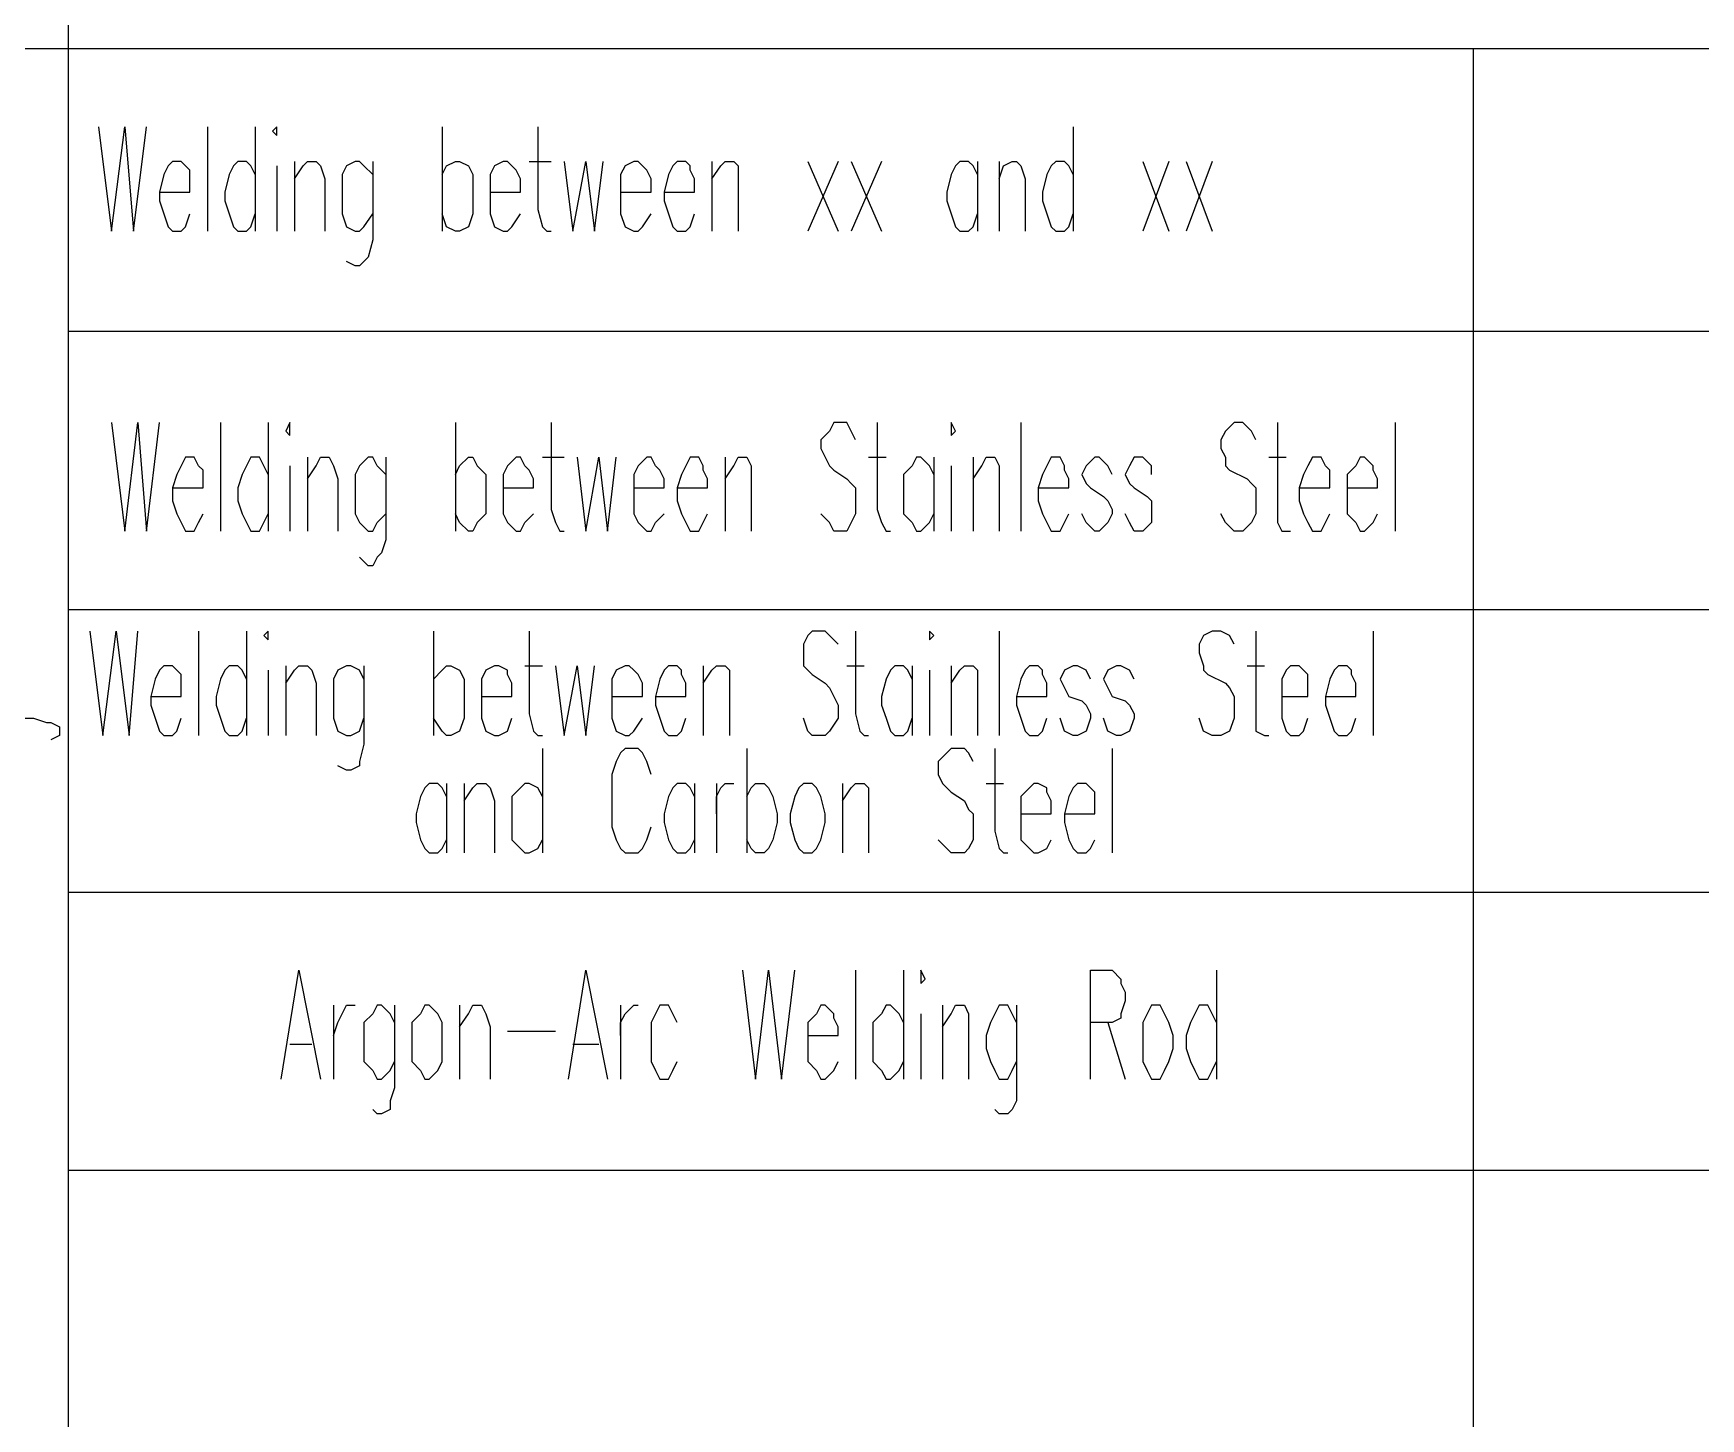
# Model space of a CAD drawing. Extents: x 0.28 to 3.47, y 0.29 to 4.81.
# Drawn here: x 2.958 to 3.2135, y 4.0719 to 4.2843 of the extents above; entities that cross this region are included whole.
import ezdxf

# ---------------------------------------------------------------- set-up
doc = ezdxf.new("R2010")
doc.units = 0
doc.header["$MEASUREMENT"] = 0
doc.linetypes.add('AUSGEZOGEN', pattern=[0])
doc.layers.get('0').update_dxf_attribs({"linetype": 'AUSGEZOGEN'})

msp = doc.modelspace()

# ---------------------------------------------------------------- linework, layer by layer
for points in [[(2.96333, 4.54), (2.96333, 3.766)], [(2.93667, 4.282), (3.42067, 4.282)], [(3.17867, 4.282), (3.17867, 3.766)], [(2.968, 4.27), (2.97, 4.254), (2.97, 4.254), (2.972, 4.27), (2.972, 4.27), (2.97333, 4.254), (2.97333, 4.254), (2.97533, 4.27)], [(2.98467, 4.27), (2.98467, 4.254)], [(2.992, 4.27), (2.992, 4.254)], [(2.99467, 4.26933), (2.99533, 4.26867), (2.99533, 4.26867), (2.99533, 4.27), (2.99533, 4.27), (2.99467, 4.26933), (2.99467, 4.26933)], [(3.02067, 4.27), (3.02067, 4.254)], [(3.03533, 4.27), (3.03533, 4.25733), (3.03533, 4.25733), (3.036, 4.25467), (3.036, 4.25467), (3.03667, 4.254), (3.03667, 4.254), (3.03733, 4.254)], [(3.11733, 4.27), (3.11733, 4.254)], [(2.97733, 4.26), (2.982, 4.26), (2.982, 4.26), (2.982, 4.262), (2.982, 4.262), (2.982, 4.26333), (2.982, 4.26333), (2.98133, 4.264), (2.98133, 4.264), (2.98067, 4.26467), (2.98067, 4.26467), (2.97933, 4.26467), (2.97933, 4.26467), (2.97867, 4.264), (2.97867, 4.264), (2.978, 4.26267), (2.978, 4.26267), (2.97733, 4.26), (2.97733, 4.26), (2.97733, 4.25867), (2.97733, 4.25867), (2.978, 4.25667), (2.978, 4.25667), (2.97867, 4.25467), (2.97867, 4.25467), (2.97933, 4.254), (2.97933, 4.254), (2.98067, 4.254), (2.98067, 4.254), (2.98133, 4.25467), (2.98133, 4.25467), (2.982, 4.25667)], [(2.992, 4.26267), (2.99133, 4.264), (2.99133, 4.264), (2.99067, 4.26467), (2.99067, 4.26467), (2.98933, 4.26467), (2.98933, 4.26467), (2.98867, 4.264), (2.98867, 4.264), (2.988, 4.26267), (2.988, 4.26267), (2.98733, 4.26), (2.98733, 4.26), (2.98733, 4.25867), (2.98733, 4.25867), (2.988, 4.25667), (2.988, 4.25667), (2.98867, 4.25467), (2.98867, 4.25467), (2.98933, 4.254), (2.98933, 4.254), (2.99067, 4.254), (2.99067, 4.254), (2.99133, 4.25467), (2.99133, 4.25467), (2.992, 4.25667)], [(2.998, 4.26467), (2.998, 4.254)], [(2.998, 4.262), (2.99933, 4.264), (2.99933, 4.264), (3, 4.26467), (3, 4.26467), (3.00133, 4.26467), (3.00133, 4.26467), (3.002, 4.264), (3.002, 4.264), (3.00267, 4.262), (3.00267, 4.262), (3.00267, 4.254)], [(3.01, 4.26267), (3.00867, 4.264), (3.00867, 4.264), (3.008, 4.26467), (3.008, 4.26467), (3.00733, 4.26467), (3.00733, 4.26467), (3.006, 4.264), (3.006, 4.264), (3.00533, 4.26267), (3.00533, 4.26267), (3.00533, 4.25667), (3.00533, 4.25667), (3.006, 4.25467), (3.006, 4.25467), (3.00733, 4.254), (3.00733, 4.254), (3.008, 4.254), (3.008, 4.254), (3.00867, 4.25467), (3.00867, 4.25467), (3.01, 4.25667)], [(3.01, 4.26467), (3.01, 4.25267), (3.01, 4.25267), (3.00933, 4.25), (3.00933, 4.25), (3.00867, 4.24933), (3.00867, 4.24933), (3.008, 4.24867), (3.008, 4.24867), (3.00733, 4.24867), (3.00733, 4.24867), (3.006, 4.24933)], [(3.02067, 4.26267), (3.02133, 4.264), (3.02133, 4.264), (3.02267, 4.26467), (3.02267, 4.26467), (3.02333, 4.26467), (3.02333, 4.26467), (3.02467, 4.264), (3.02467, 4.264), (3.02533, 4.26267), (3.02533, 4.26267), (3.02533, 4.25667), (3.02533, 4.25667), (3.02467, 4.25467), (3.02467, 4.25467), (3.02333, 4.254), (3.02333, 4.254), (3.02267, 4.254), (3.02267, 4.254), (3.02133, 4.25467), (3.02133, 4.25467), (3.02067, 4.25667)], [(3.028, 4.26), (3.03267, 4.26), (3.03267, 4.26), (3.03267, 4.262), (3.03267, 4.262), (3.032, 4.26333), (3.032, 4.26333), (3.03133, 4.264), (3.03133, 4.264), (3.03067, 4.26467), (3.03067, 4.26467), (3.03, 4.26467), (3.03, 4.26467), (3.02867, 4.264), (3.02867, 4.264), (3.028, 4.26267), (3.028, 4.26267), (3.028, 4.25667), (3.028, 4.25667), (3.02867, 4.25467), (3.02867, 4.25467), (3.03, 4.254), (3.03, 4.254), (3.03067, 4.254), (3.03067, 4.254), (3.03133, 4.25467), (3.03133, 4.25467), (3.03267, 4.25667)], [(3.034, 4.26467), (3.03733, 4.26467)], [(3.03933, 4.26467), (3.04067, 4.254), (3.04067, 4.254), (3.04267, 4.26467), (3.04267, 4.26467), (3.044, 4.254), (3.044, 4.254), (3.04533, 4.26467)], [(3.048, 4.26), (3.05267, 4.26), (3.05267, 4.26), (3.05267, 4.262), (3.05267, 4.262), (3.052, 4.26333), (3.052, 4.26333), (3.05133, 4.264), (3.05133, 4.264), (3.05067, 4.26467), (3.05067, 4.26467), (3.05, 4.26467), (3.05, 4.26467), (3.04867, 4.264), (3.04867, 4.264), (3.048, 4.26267), (3.048, 4.26267), (3.048, 4.25667), (3.048, 4.25667), (3.04867, 4.25467), (3.04867, 4.25467), (3.05, 4.254), (3.05, 4.254), (3.05067, 4.254), (3.05067, 4.254), (3.05133, 4.25467), (3.05133, 4.25467), (3.05267, 4.25667)], [(3.05467, 4.26), (3.05933, 4.26), (3.05933, 4.26), (3.05933, 4.262), (3.05933, 4.262), (3.05867, 4.26333), (3.05867, 4.26333), (3.05867, 4.264), (3.05867, 4.264), (3.058, 4.26467), (3.058, 4.26467), (3.05667, 4.26467), (3.05667, 4.26467), (3.056, 4.264), (3.056, 4.264), (3.05533, 4.26267), (3.05533, 4.26267), (3.05467, 4.26), (3.05467, 4.26), (3.05467, 4.25867), (3.05467, 4.25867), (3.05533, 4.25667), (3.05533, 4.25667), (3.056, 4.25467), (3.056, 4.25467), (3.05667, 4.254), (3.05667, 4.254), (3.058, 4.254), (3.058, 4.254), (3.05867, 4.25467), (3.05867, 4.25467), (3.05933, 4.25667)], [(3.062, 4.26467), (3.062, 4.254)], [(3.062, 4.262), (3.06333, 4.264), (3.06333, 4.264), (3.064, 4.26467), (3.064, 4.26467), (3.06533, 4.26467), (3.06533, 4.26467), (3.066, 4.264), (3.066, 4.264), (3.066, 4.254)], [(3.07667, 4.26467), (3.08133, 4.254)], [(3.08133, 4.26467), (3.07667, 4.254)], [(3.08333, 4.26467), (3.088, 4.254)], [(3.088, 4.26467), (3.08333, 4.254)], [(3.10267, 4.26267), (3.102, 4.264), (3.102, 4.264), (3.10133, 4.26467), (3.10133, 4.26467), (3.1, 4.26467), (3.1, 4.26467), (3.09933, 4.264), (3.09933, 4.264), (3.09867, 4.26267), (3.09867, 4.26267), (3.098, 4.26), (3.098, 4.26), (3.098, 4.25867), (3.098, 4.25867), (3.09867, 4.25667), (3.09867, 4.25667), (3.09933, 4.25467), (3.09933, 4.25467), (3.1, 4.254), (3.1, 4.254), (3.10133, 4.254), (3.10133, 4.254), (3.102, 4.25467), (3.102, 4.25467), (3.10267, 4.25667)], [(3.10267, 4.26467), (3.10267, 4.254)], [(3.106, 4.26467), (3.106, 4.254)], [(3.106, 4.262), (3.10667, 4.264), (3.10667, 4.264), (3.108, 4.26467), (3.108, 4.26467), (3.10867, 4.26467), (3.10867, 4.26467), (3.10933, 4.264), (3.10933, 4.264), (3.11, 4.262), (3.11, 4.262), (3.11, 4.254)], [(3.11733, 4.26267), (3.11667, 4.264), (3.11667, 4.264), (3.116, 4.26467), (3.116, 4.26467), (3.11467, 4.26467), (3.11467, 4.26467), (3.114, 4.264), (3.114, 4.264), (3.11333, 4.26267), (3.11333, 4.26267), (3.11267, 4.26), (3.11267, 4.26), (3.11267, 4.25867), (3.11267, 4.25867), (3.11333, 4.25667), (3.11333, 4.25667), (3.114, 4.25467), (3.114, 4.25467), (3.11467, 4.254), (3.11467, 4.254), (3.116, 4.254), (3.116, 4.254), (3.11667, 4.25467), (3.11667, 4.25467), (3.11733, 4.25667)], [(3.128, 4.26467), (3.132, 4.254)], [(3.132, 4.26467), (3.128, 4.254)], [(3.13467, 4.26467), (3.13867, 4.254)], [(3.13867, 4.26467), (3.13467, 4.254)], [(2.99533, 4.264), (2.99533, 4.254)], [(2.96333, 4.23867), (3.42067, 4.23867)], [(2.97, 4.22467), (2.972, 4.208), (2.972, 4.208), (2.974, 4.22467), (2.974, 4.22467), (2.97533, 4.208), (2.97533, 4.208), (2.97733, 4.22467)], [(2.98667, 4.22467), (2.98667, 4.208)], [(2.994, 4.22467), (2.994, 4.208)], [(2.99667, 4.22333), (2.99733, 4.22267), (2.99733, 4.22267), (2.99733, 4.22467), (2.99733, 4.22467), (2.99667, 4.22333), (2.99667, 4.22333)], [(3.02267, 4.22467), (3.02267, 4.208)], [(3.03733, 4.22467), (3.03733, 4.21133), (3.03733, 4.21133), (3.038, 4.20933), (3.038, 4.20933), (3.03867, 4.208), (3.03867, 4.208), (3.03933, 4.208)], [(3.084, 4.222), (3.08333, 4.22333), (3.08333, 4.22333), (3.08267, 4.22467), (3.08267, 4.22467), (3.08067, 4.22467), (3.08067, 4.22467), (3.08, 4.22333), (3.08, 4.22333), (3.07867, 4.222), (3.07867, 4.222), (3.07867, 4.22067), (3.07867, 4.22067), (3.07933, 4.21933), (3.07933, 4.21933), (3.08, 4.218), (3.08, 4.218), (3.08067, 4.21733), (3.08067, 4.21733), (3.08267, 4.216), (3.08267, 4.216), (3.08333, 4.21533), (3.08333, 4.21533), (3.084, 4.21467), (3.084, 4.21467), (3.084, 4.21067), (3.084, 4.21067), (3.08333, 4.20933), (3.08333, 4.20933), (3.08267, 4.208), (3.08267, 4.208), (3.08067, 4.208), (3.08067, 4.208), (3.08, 4.20933), (3.08, 4.20933), (3.07867, 4.21067)], [(3.08733, 4.22467), (3.08733, 4.21133), (3.08733, 4.21133), (3.088, 4.20933), (3.088, 4.20933), (3.08867, 4.208), (3.08867, 4.208), (3.08933, 4.208)], [(3.09867, 4.22333), (3.09867, 4.22267), (3.09867, 4.22267), (3.09933, 4.22333), (3.09933, 4.22333), (3.09867, 4.22467), (3.09867, 4.22467), (3.09867, 4.22333), (3.09867, 4.22333)], [(3.10933, 4.22467), (3.10933, 4.208)], [(3.14533, 4.222), (3.14467, 4.22333), (3.14467, 4.22333), (3.14333, 4.22467), (3.14333, 4.22467), (3.142, 4.22467), (3.142, 4.22467), (3.14067, 4.22333), (3.14067, 4.22333), (3.14, 4.222), (3.14, 4.222), (3.14, 4.22067), (3.14, 4.22067), (3.14067, 4.21933), (3.14067, 4.21933), (3.14067, 4.218), (3.14067, 4.218), (3.14133, 4.21733), (3.14133, 4.21733), (3.144, 4.216), (3.144, 4.216), (3.14467, 4.21533), (3.14467, 4.21533), (3.14533, 4.21467), (3.14533, 4.21467), (3.14533, 4.21067), (3.14533, 4.21067), (3.14467, 4.20933), (3.14467, 4.20933), (3.14333, 4.208), (3.14333, 4.208), (3.142, 4.208), (3.142, 4.208), (3.14067, 4.20933), (3.14067, 4.20933), (3.14, 4.21067)], [(3.14867, 4.22467), (3.14867, 4.20933), (3.14867, 4.20933), (3.14933, 4.208), (3.14933, 4.208), (3.15067, 4.208)], [(3.16667, 4.22467), (3.16667, 4.208)], [(2.97933, 4.21467), (2.984, 4.21467), (2.984, 4.21467), (2.984, 4.216), (2.984, 4.216), (2.984, 4.21733), (2.984, 4.21733), (2.98333, 4.218), (2.98333, 4.218), (2.98267, 4.21933), (2.98267, 4.21933), (2.98133, 4.21933), (2.98133, 4.21933), (2.98067, 4.218), (2.98067, 4.218), (2.98, 4.21667), (2.98, 4.21667), (2.97933, 4.21467), (2.97933, 4.21467), (2.97933, 4.21267), (2.97933, 4.21267), (2.98, 4.21067), (2.98, 4.21067), (2.98067, 4.20933), (2.98067, 4.20933), (2.98133, 4.208), (2.98133, 4.208), (2.98267, 4.208), (2.98267, 4.208), (2.98333, 4.20933), (2.98333, 4.20933), (2.984, 4.21067)], [(2.994, 4.21667), (2.99333, 4.218), (2.99333, 4.218), (2.99267, 4.21933), (2.99267, 4.21933), (2.99133, 4.21933), (2.99133, 4.21933), (2.99067, 4.218), (2.99067, 4.218), (2.99, 4.21667), (2.99, 4.21667), (2.98933, 4.21467), (2.98933, 4.21467), (2.98933, 4.21267), (2.98933, 4.21267), (2.99, 4.21067), (2.99, 4.21067), (2.99067, 4.20933), (2.99067, 4.20933), (2.99133, 4.208), (2.99133, 4.208), (2.99267, 4.208), (2.99267, 4.208), (2.99333, 4.20933), (2.99333, 4.20933), (2.994, 4.21067)], [(3, 4.21933), (3, 4.208)], [(3, 4.216), (3.00133, 4.218), (3.00133, 4.218), (3.002, 4.21933), (3.002, 4.21933), (3.00333, 4.21933), (3.00333, 4.21933), (3.004, 4.218), (3.004, 4.218), (3.00467, 4.216), (3.00467, 4.216), (3.00467, 4.208)], [(3.012, 4.21667), (3.01067, 4.218), (3.01067, 4.218), (3.01, 4.21933), (3.01, 4.21933), (3.00933, 4.21933), (3.00933, 4.21933), (3.008, 4.218), (3.008, 4.218), (3.00733, 4.21667), (3.00733, 4.21667), (3.00733, 4.21067), (3.00733, 4.21067), (3.008, 4.20933), (3.008, 4.20933), (3.00933, 4.208), (3.00933, 4.208), (3.01, 4.208), (3.01, 4.208), (3.01067, 4.20933), (3.01067, 4.20933), (3.012, 4.21067)], [(3.012, 4.21933), (3.012, 4.20667), (3.012, 4.20667), (3.01133, 4.20467), (3.01133, 4.20467), (3.01067, 4.204), (3.01067, 4.204), (3.01, 4.20267), (3.01, 4.20267), (3.00933, 4.20267), (3.00933, 4.20267), (3.008, 4.204)], [(3.02267, 4.21667), (3.02333, 4.218), (3.02333, 4.218), (3.02467, 4.21933), (3.02467, 4.21933), (3.02533, 4.21933), (3.02533, 4.21933), (3.026, 4.218), (3.026, 4.218), (3.02733, 4.21667), (3.02733, 4.21667), (3.02733, 4.21067), (3.02733, 4.21067), (3.026, 4.20933), (3.026, 4.20933), (3.02533, 4.208), (3.02533, 4.208), (3.02467, 4.208), (3.02467, 4.208), (3.02333, 4.20933), (3.02333, 4.20933), (3.02267, 4.21067)], [(3.03, 4.21467), (3.03467, 4.21467), (3.03467, 4.21467), (3.03467, 4.216), (3.03467, 4.216), (3.034, 4.21733), (3.034, 4.21733), (3.03333, 4.218), (3.03333, 4.218), (3.03267, 4.21933), (3.03267, 4.21933), (3.032, 4.21933), (3.032, 4.21933), (3.03067, 4.218), (3.03067, 4.218), (3.03, 4.21667), (3.03, 4.21667), (3.03, 4.21067), (3.03, 4.21067), (3.03067, 4.20933), (3.03067, 4.20933), (3.032, 4.208), (3.032, 4.208), (3.03267, 4.208), (3.03267, 4.208), (3.03333, 4.20933), (3.03333, 4.20933), (3.03467, 4.21067)], [(3.036, 4.21933), (3.03933, 4.21933)], [(3.04133, 4.21933), (3.04267, 4.208), (3.04267, 4.208), (3.04467, 4.21933), (3.04467, 4.21933), (3.046, 4.208), (3.046, 4.208), (3.04733, 4.21933)], [(3.05, 4.21467), (3.05467, 4.21467), (3.05467, 4.21467), (3.05467, 4.216), (3.05467, 4.216), (3.054, 4.21733), (3.054, 4.21733), (3.05333, 4.218), (3.05333, 4.218), (3.05267, 4.21933), (3.05267, 4.21933), (3.052, 4.21933), (3.052, 4.21933), (3.05067, 4.218), (3.05067, 4.218), (3.05, 4.21667), (3.05, 4.21667), (3.05, 4.21067), (3.05, 4.21067), (3.05067, 4.20933), (3.05067, 4.20933), (3.052, 4.208), (3.052, 4.208), (3.05267, 4.208), (3.05267, 4.208), (3.05333, 4.20933), (3.05333, 4.20933), (3.05467, 4.21067)], [(3.05667, 4.21467), (3.06133, 4.21467), (3.06133, 4.21467), (3.06133, 4.216), (3.06133, 4.216), (3.06067, 4.21733), (3.06067, 4.21733), (3.06067, 4.218), (3.06067, 4.218), (3.06, 4.21933), (3.06, 4.21933), (3.05867, 4.21933), (3.05867, 4.21933), (3.058, 4.218), (3.058, 4.218), (3.05733, 4.21667), (3.05733, 4.21667), (3.05667, 4.21467), (3.05667, 4.21467), (3.05667, 4.21267), (3.05667, 4.21267), (3.05733, 4.21067), (3.05733, 4.21067), (3.058, 4.20933), (3.058, 4.20933), (3.05867, 4.208), (3.05867, 4.208), (3.06, 4.208), (3.06, 4.208), (3.06067, 4.20933), (3.06067, 4.20933), (3.06133, 4.21067)], [(3.064, 4.21933), (3.064, 4.208)], [(3.064, 4.216), (3.06533, 4.218), (3.06533, 4.218), (3.066, 4.21933), (3.066, 4.21933), (3.06733, 4.21933), (3.06733, 4.21933), (3.068, 4.218), (3.068, 4.218), (3.068, 4.208)], [(3.086, 4.21933), (3.08867, 4.21933)], [(3.096, 4.21667), (3.09533, 4.218), (3.09533, 4.218), (3.094, 4.21933), (3.094, 4.21933), (3.09333, 4.21933), (3.09333, 4.21933), (3.09267, 4.218), (3.09267, 4.218), (3.09133, 4.21667), (3.09133, 4.21667), (3.09133, 4.21067), (3.09133, 4.21067), (3.09267, 4.20933), (3.09267, 4.20933), (3.09333, 4.208), (3.09333, 4.208), (3.094, 4.208), (3.094, 4.208), (3.09533, 4.20933), (3.09533, 4.20933), (3.096, 4.21067)], [(3.096, 4.21933), (3.096, 4.208)], [(3.102, 4.21933), (3.102, 4.208)], [(3.102, 4.216), (3.10333, 4.218), (3.10333, 4.218), (3.104, 4.21933), (3.104, 4.21933), (3.10533, 4.21933), (3.10533, 4.21933), (3.106, 4.218), (3.106, 4.218), (3.106, 4.208)], [(3.112, 4.21467), (3.11667, 4.21467), (3.11667, 4.21467), (3.11667, 4.216), (3.11667, 4.216), (3.116, 4.21733), (3.116, 4.21733), (3.116, 4.218), (3.116, 4.218), (3.11533, 4.21933), (3.11533, 4.21933), (3.114, 4.21933), (3.114, 4.21933), (3.11333, 4.218), (3.11333, 4.218), (3.11267, 4.21667), (3.11267, 4.21667), (3.112, 4.21467), (3.112, 4.21467), (3.112, 4.21267), (3.112, 4.21267), (3.11267, 4.21067), (3.11267, 4.21067), (3.11333, 4.20933), (3.11333, 4.20933), (3.114, 4.208), (3.114, 4.208), (3.11533, 4.208), (3.11533, 4.208), (3.116, 4.20933), (3.116, 4.20933), (3.11667, 4.21067)], [(3.12333, 4.21667), (3.12267, 4.218), (3.12267, 4.218), (3.12133, 4.21933), (3.12133, 4.21933), (3.12067, 4.21933), (3.12067, 4.21933), (3.11933, 4.218), (3.11933, 4.218), (3.11867, 4.21667), (3.11867, 4.21667), (3.11933, 4.21533), (3.11933, 4.21533), (3.12, 4.21467), (3.12, 4.21467), (3.122, 4.21333), (3.122, 4.21333), (3.12267, 4.21267), (3.12267, 4.21267), (3.12333, 4.21133), (3.12333, 4.21133), (3.12333, 4.21067), (3.12333, 4.21067), (3.12267, 4.20933), (3.12267, 4.20933), (3.12133, 4.208), (3.12133, 4.208), (3.12067, 4.208), (3.12067, 4.208), (3.11933, 4.20933), (3.11933, 4.20933), (3.11867, 4.21067)], [(3.12933, 4.21667), (3.12933, 4.218), (3.12933, 4.218), (3.128, 4.21933), (3.128, 4.21933), (3.12667, 4.21933), (3.12667, 4.21933), (3.126, 4.218), (3.126, 4.218), (3.12533, 4.21667), (3.12533, 4.21667), (3.126, 4.21533), (3.126, 4.21533), (3.12667, 4.21467), (3.12667, 4.21467), (3.12867, 4.21333), (3.12867, 4.21333), (3.12933, 4.21267), (3.12933, 4.21267), (3.12933, 4.20933), (3.12933, 4.20933), (3.128, 4.208), (3.128, 4.208), (3.12667, 4.208), (3.12667, 4.208), (3.126, 4.20933), (3.126, 4.20933), (3.12533, 4.21067)], [(3.14733, 4.21933), (3.15, 4.21933)], [(3.152, 4.21467), (3.15667, 4.21467), (3.15667, 4.21467), (3.15667, 4.216), (3.15667, 4.216), (3.15667, 4.21733), (3.15667, 4.21733), (3.156, 4.218), (3.156, 4.218), (3.15533, 4.21933), (3.15533, 4.21933), (3.154, 4.21933), (3.154, 4.21933), (3.15333, 4.218), (3.15333, 4.218), (3.15267, 4.21667), (3.15267, 4.21667), (3.152, 4.21467), (3.152, 4.21467), (3.152, 4.21267), (3.152, 4.21267), (3.15267, 4.21067), (3.15267, 4.21067), (3.15333, 4.20933), (3.15333, 4.20933), (3.154, 4.208), (3.154, 4.208), (3.15533, 4.208), (3.15533, 4.208), (3.156, 4.20933), (3.156, 4.20933), (3.15667, 4.21067)], [(3.15933, 4.21467), (3.164, 4.21467), (3.164, 4.21467), (3.164, 4.216), (3.164, 4.216), (3.16333, 4.21733), (3.16333, 4.21733), (3.16333, 4.218), (3.16333, 4.218), (3.162, 4.21933), (3.162, 4.21933), (3.16133, 4.21933), (3.16133, 4.21933), (3.16067, 4.218), (3.16067, 4.218), (3.15933, 4.21667), (3.15933, 4.21667), (3.15933, 4.21067), (3.15933, 4.21067), (3.16067, 4.20933), (3.16067, 4.20933), (3.16133, 4.208), (3.16133, 4.208), (3.162, 4.208), (3.162, 4.208), (3.16333, 4.20933), (3.16333, 4.20933), (3.164, 4.21067)], [(2.99733, 4.218), (2.99733, 4.208)], [(3.09867, 4.218), (3.09867, 4.208)], [(2.96333, 4.196), (3.42067, 4.196)], [(2.96667, 4.19267), (2.96867, 4.17667), (2.96867, 4.17667), (2.97067, 4.19267), (2.97067, 4.19267), (2.97267, 4.17667), (2.97267, 4.17667), (2.974, 4.19267)], [(2.98333, 4.19267), (2.98333, 4.17667)], [(2.99067, 4.19267), (2.99067, 4.17667)], [(2.99333, 4.192), (2.994, 4.19133), (2.994, 4.19133), (2.994, 4.19267), (2.994, 4.19267), (2.99333, 4.192), (2.99333, 4.192)], [(3.01933, 4.19267), (3.01933, 4.17667)], [(3.034, 4.19267), (3.034, 4.18), (3.034, 4.18), (3.03467, 4.17733), (3.03467, 4.17733), (3.03533, 4.17667), (3.03533, 4.17667), (3.036, 4.17667)], [(3.08133, 4.19067), (3.08, 4.192), (3.08, 4.192), (3.07933, 4.19267), (3.07933, 4.19267), (3.07733, 4.19267), (3.07733, 4.19267), (3.07667, 4.192), (3.07667, 4.192), (3.076, 4.19067), (3.076, 4.19067), (3.076, 4.18733), (3.076, 4.18733), (3.07667, 4.18667), (3.07667, 4.18667), (3.07733, 4.186), (3.07733, 4.186), (3.07933, 4.18467), (3.07933, 4.18467), (3.08, 4.184), (3.08, 4.184), (3.08067, 4.18267), (3.08067, 4.18267), (3.08133, 4.18133), (3.08133, 4.18133), (3.08133, 4.17933), (3.08133, 4.17933), (3.08, 4.17733), (3.08, 4.17733), (3.07933, 4.17667), (3.07933, 4.17667), (3.07733, 4.17667), (3.07733, 4.17667), (3.07667, 4.17733), (3.07667, 4.17733), (3.076, 4.17933)], [(3.084, 4.19267), (3.084, 4.18), (3.084, 4.18), (3.08467, 4.17733), (3.08467, 4.17733), (3.08533, 4.17667), (3.08533, 4.17667), (3.086, 4.17667)], [(3.09533, 4.192), (3.09533, 4.19133), (3.09533, 4.19133), (3.096, 4.192), (3.096, 4.192), (3.09533, 4.19267), (3.09533, 4.19267), (3.09533, 4.192), (3.09533, 4.192)], [(3.106, 4.19267), (3.106, 4.17667)], [(3.142, 4.19067), (3.14133, 4.192), (3.14133, 4.192), (3.14, 4.19267), (3.14, 4.19267), (3.13867, 4.19267), (3.13867, 4.19267), (3.13733, 4.192), (3.13733, 4.192), (3.13667, 4.19067), (3.13667, 4.19067), (3.13667, 4.18933), (3.13667, 4.18933), (3.13733, 4.18733), (3.13733, 4.18733), (3.13733, 4.18667), (3.13733, 4.18667), (3.138, 4.186), (3.138, 4.186), (3.14067, 4.18467), (3.14067, 4.18467), (3.14133, 4.184), (3.14133, 4.184), (3.142, 4.18267), (3.142, 4.18267), (3.142, 4.17933), (3.142, 4.17933), (3.14133, 4.17733), (3.14133, 4.17733), (3.14, 4.17667), (3.14, 4.17667), (3.13867, 4.17667), (3.13867, 4.17667), (3.13733, 4.17733), (3.13733, 4.17733), (3.13667, 4.17933)], [(3.14533, 4.19267), (3.14533, 4.17733), (3.14533, 4.17733), (3.14667, 4.17667), (3.14667, 4.17667), (3.14733, 4.17667)], [(3.16333, 4.19267), (3.16333, 4.17667)], [(2.976, 4.18267), (2.98067, 4.18267), (2.98067, 4.18267), (2.98067, 4.18467), (2.98067, 4.18467), (2.98067, 4.186), (2.98067, 4.186), (2.98, 4.18667), (2.98, 4.18667), (2.97933, 4.18733), (2.97933, 4.18733), (2.978, 4.18733), (2.978, 4.18733), (2.97733, 4.18667), (2.97733, 4.18667), (2.97667, 4.18533), (2.97667, 4.18533), (2.976, 4.18267), (2.976, 4.18267), (2.976, 4.18133), (2.976, 4.18133), (2.97667, 4.17933), (2.97667, 4.17933), (2.97733, 4.17733), (2.97733, 4.17733), (2.978, 4.17667), (2.978, 4.17667), (2.97933, 4.17667), (2.97933, 4.17667), (2.98, 4.17733), (2.98, 4.17733), (2.98067, 4.17933)], [(2.99067, 4.18533), (2.99, 4.18667), (2.99, 4.18667), (2.98933, 4.18733), (2.98933, 4.18733), (2.988, 4.18733), (2.988, 4.18733), (2.98733, 4.18667), (2.98733, 4.18667), (2.98667, 4.18533), (2.98667, 4.18533), (2.986, 4.18267), (2.986, 4.18267), (2.986, 4.18133), (2.986, 4.18133), (2.98667, 4.17933), (2.98667, 4.17933), (2.98733, 4.17733), (2.98733, 4.17733), (2.988, 4.17667), (2.988, 4.17667), (2.98933, 4.17667), (2.98933, 4.17667), (2.99, 4.17733), (2.99, 4.17733), (2.99067, 4.17933)], [(2.994, 4.18667), (2.994, 4.17667)], [(2.99667, 4.18733), (2.99667, 4.17667)], [(2.99667, 4.18467), (2.998, 4.18667), (2.998, 4.18667), (2.99867, 4.18733), (2.99867, 4.18733), (3, 4.18733), (3, 4.18733), (3.00067, 4.18667), (3.00067, 4.18667), (3.00133, 4.18467), (3.00133, 4.18467), (3.00133, 4.17667)], [(3.00867, 4.18533), (3.008, 4.18667), (3.008, 4.18667), (3.00667, 4.18733), (3.00667, 4.18733), (3.006, 4.18733), (3.006, 4.18733), (3.00467, 4.18667), (3.00467, 4.18667), (3.004, 4.18533), (3.004, 4.18533), (3.004, 4.17933), (3.004, 4.17933), (3.00467, 4.17733), (3.00467, 4.17733), (3.006, 4.17667), (3.006, 4.17667), (3.00667, 4.17667), (3.00667, 4.17667), (3.008, 4.17733), (3.008, 4.17733), (3.00867, 4.17933)], [(3.00867, 4.18733), (3.00867, 4.17533), (3.00867, 4.17533), (3.008, 4.17267), (3.008, 4.17267), (3.008, 4.172), (3.008, 4.172), (3.00667, 4.17133), (3.00667, 4.17133), (3.006, 4.17133), (3.006, 4.17133), (3.00467, 4.172)], [(3.01933, 4.18533), (3.02067, 4.18667), (3.02067, 4.18667), (3.02133, 4.18733), (3.02133, 4.18733), (3.022, 4.18733), (3.022, 4.18733), (3.02333, 4.18667), (3.02333, 4.18667), (3.024, 4.18533), (3.024, 4.18533), (3.024, 4.17933), (3.024, 4.17933), (3.02333, 4.17733), (3.02333, 4.17733), (3.022, 4.17667), (3.022, 4.17667), (3.02133, 4.17667), (3.02133, 4.17667), (3.02067, 4.17733), (3.02067, 4.17733), (3.01933, 4.17933)], [(3.02667, 4.18267), (3.03133, 4.18267), (3.03133, 4.18267), (3.03133, 4.18467), (3.03133, 4.18467), (3.03067, 4.186), (3.03067, 4.186), (3.03067, 4.18667), (3.03067, 4.18667), (3.02933, 4.18733), (3.02933, 4.18733), (3.02867, 4.18733), (3.02867, 4.18733), (3.02733, 4.18667), (3.02733, 4.18667), (3.02667, 4.18533), (3.02667, 4.18533), (3.02667, 4.17933), (3.02667, 4.17933), (3.02733, 4.17733), (3.02733, 4.17733), (3.02867, 4.17667), (3.02867, 4.17667), (3.02933, 4.17667), (3.02933, 4.17667), (3.03067, 4.17733), (3.03067, 4.17733), (3.03133, 4.17933)], [(3.03333, 4.18733), (3.036, 4.18733)], [(3.038, 4.18733), (3.03933, 4.17667), (3.03933, 4.17667), (3.04133, 4.18733), (3.04133, 4.18733), (3.04267, 4.17667), (3.04267, 4.17667), (3.044, 4.18733)], [(3.04667, 4.18267), (3.05133, 4.18267), (3.05133, 4.18267), (3.05133, 4.18467), (3.05133, 4.18467), (3.05067, 4.186), (3.05067, 4.186), (3.05, 4.18667), (3.05, 4.18667), (3.04933, 4.18733), (3.04933, 4.18733), (3.04867, 4.18733), (3.04867, 4.18733), (3.04733, 4.18667), (3.04733, 4.18667), (3.04667, 4.18533), (3.04667, 4.18533), (3.04667, 4.17933), (3.04667, 4.17933), (3.04733, 4.17733), (3.04733, 4.17733), (3.04867, 4.17667), (3.04867, 4.17667), (3.04933, 4.17667), (3.04933, 4.17667), (3.05, 4.17733), (3.05, 4.17733), (3.05133, 4.17933)], [(3.05333, 4.18267), (3.058, 4.18267), (3.058, 4.18267), (3.058, 4.18467), (3.058, 4.18467), (3.05733, 4.186), (3.05733, 4.186), (3.05733, 4.18667), (3.05733, 4.18667), (3.05667, 4.18733), (3.05667, 4.18733), (3.05533, 4.18733), (3.05533, 4.18733), (3.05467, 4.18667), (3.05467, 4.18667), (3.054, 4.18533), (3.054, 4.18533), (3.05333, 4.18267), (3.05333, 4.18267), (3.05333, 4.18133), (3.05333, 4.18133), (3.054, 4.17933), (3.054, 4.17933), (3.05467, 4.17733), (3.05467, 4.17733), (3.05533, 4.17667), (3.05533, 4.17667), (3.05667, 4.17667), (3.05667, 4.17667), (3.05733, 4.17733), (3.05733, 4.17733), (3.058, 4.17933)], [(3.06067, 4.18733), (3.06067, 4.17667)], [(3.06067, 4.18467), (3.062, 4.18667), (3.062, 4.18667), (3.06267, 4.18733), (3.06267, 4.18733), (3.064, 4.18733), (3.064, 4.18733), (3.06467, 4.18667), (3.06467, 4.18667), (3.06467, 4.17667)], [(3.08267, 4.18733), (3.08533, 4.18733)], [(3.09267, 4.18533), (3.092, 4.18667), (3.092, 4.18667), (3.09133, 4.18733), (3.09133, 4.18733), (3.09, 4.18733), (3.09, 4.18733), (3.08933, 4.18667), (3.08933, 4.18667), (3.08867, 4.18533), (3.08867, 4.18533), (3.088, 4.18267), (3.088, 4.18267), (3.088, 4.18133), (3.088, 4.18133), (3.08867, 4.17933), (3.08867, 4.17933), (3.08933, 4.17733), (3.08933, 4.17733), (3.09, 4.17667), (3.09, 4.17667), (3.09133, 4.17667), (3.09133, 4.17667), (3.092, 4.17733), (3.092, 4.17733), (3.09267, 4.17933)], [(3.09267, 4.18733), (3.09267, 4.17667)], [(3.09533, 4.18667), (3.09533, 4.17667)], [(3.09867, 4.18733), (3.09867, 4.17667)], [(3.09867, 4.18467), (3.1, 4.18667), (3.1, 4.18667), (3.10067, 4.18733), (3.10067, 4.18733), (3.102, 4.18733), (3.102, 4.18733), (3.10267, 4.18667), (3.10267, 4.18667), (3.10267, 4.17667)], [(3.10867, 4.18267), (3.11333, 4.18267), (3.11333, 4.18267), (3.11333, 4.18467), (3.11333, 4.18467), (3.11267, 4.186), (3.11267, 4.186), (3.11267, 4.18667), (3.11267, 4.18667), (3.112, 4.18733), (3.112, 4.18733), (3.11067, 4.18733), (3.11067, 4.18733), (3.11, 4.18667), (3.11, 4.18667), (3.10933, 4.18533), (3.10933, 4.18533), (3.10867, 4.18267), (3.10867, 4.18267), (3.10867, 4.18133), (3.10867, 4.18133), (3.10933, 4.17933), (3.10933, 4.17933), (3.11, 4.17733), (3.11, 4.17733), (3.11067, 4.17667), (3.11067, 4.17667), (3.112, 4.17667), (3.112, 4.17667), (3.11267, 4.17733), (3.11267, 4.17733), (3.11333, 4.17933)], [(3.12, 4.18533), (3.11933, 4.18667), (3.11933, 4.18667), (3.118, 4.18733), (3.118, 4.18733), (3.11733, 4.18733), (3.11733, 4.18733), (3.116, 4.18667), (3.116, 4.18667), (3.11533, 4.18533), (3.11533, 4.18533), (3.116, 4.184), (3.116, 4.184), (3.11667, 4.18267), (3.11667, 4.18267), (3.11867, 4.182), (3.11867, 4.182), (3.11933, 4.18133), (3.11933, 4.18133), (3.12, 4.18), (3.12, 4.18), (3.12, 4.17933), (3.12, 4.17933), (3.11933, 4.17733), (3.11933, 4.17733), (3.118, 4.17667), (3.118, 4.17667), (3.11733, 4.17667), (3.11733, 4.17667), (3.116, 4.17733), (3.116, 4.17733), (3.11533, 4.17933)], [(3.12667, 4.18533), (3.126, 4.18667), (3.126, 4.18667), (3.12467, 4.18733), (3.12467, 4.18733), (3.124, 4.18733), (3.124, 4.18733), (3.12267, 4.18667), (3.12267, 4.18667), (3.122, 4.18533), (3.122, 4.18533), (3.12267, 4.184), (3.12267, 4.184), (3.12333, 4.18267), (3.12333, 4.18267), (3.12533, 4.182), (3.12533, 4.182), (3.126, 4.18133), (3.126, 4.18133), (3.12667, 4.18), (3.12667, 4.18), (3.12667, 4.17933), (3.12667, 4.17933), (3.126, 4.17733), (3.126, 4.17733), (3.12467, 4.17667), (3.12467, 4.17667), (3.124, 4.17667), (3.124, 4.17667), (3.12267, 4.17733), (3.12267, 4.17733), (3.122, 4.17933)], [(3.144, 4.18733), (3.14667, 4.18733)], [(3.14933, 4.18267), (3.15333, 4.18267), (3.15333, 4.18267), (3.15333, 4.18467), (3.15333, 4.18467), (3.15333, 4.186), (3.15333, 4.186), (3.15267, 4.18667), (3.15267, 4.18667), (3.152, 4.18733), (3.152, 4.18733), (3.15067, 4.18733), (3.15067, 4.18733), (3.15, 4.18667), (3.15, 4.18667), (3.14933, 4.18533), (3.14933, 4.18533), (3.14933, 4.17933), (3.14933, 4.17933), (3.15, 4.17733), (3.15, 4.17733), (3.15067, 4.17667), (3.15067, 4.17667), (3.152, 4.17667), (3.152, 4.17667), (3.15267, 4.17733), (3.15267, 4.17733), (3.15333, 4.17933)], [(3.156, 4.18267), (3.16067, 4.18267), (3.16067, 4.18267), (3.16067, 4.18467), (3.16067, 4.18467), (3.16, 4.186), (3.16, 4.186), (3.16, 4.18667), (3.16, 4.18667), (3.15933, 4.18733), (3.15933, 4.18733), (3.158, 4.18733), (3.158, 4.18733), (3.15733, 4.18667), (3.15733, 4.18667), (3.15667, 4.18533), (3.15667, 4.18533), (3.156, 4.18267), (3.156, 4.18267), (3.156, 4.18133), (3.156, 4.18133), (3.15667, 4.17933), (3.15667, 4.17933), (3.15733, 4.17733), (3.15733, 4.17733), (3.158, 4.17667), (3.158, 4.17667), (3.15933, 4.17667), (3.15933, 4.17667), (3.16, 4.17733), (3.16, 4.17733), (3.16067, 4.17933)], [(2.94533, 4.17933), (2.958, 4.17933), (2.958, 4.17933), (2.96, 4.17867), (2.96, 4.17867), (2.96067, 4.17867), (2.96067, 4.17867), (2.962, 4.178), (2.962, 4.178), (2.962, 4.17667), (2.962, 4.17667), (2.96067, 4.176)], [(3.036, 4.17467), (3.036, 4.15867)], [(3.05267, 4.17067), (3.052, 4.17267), (3.052, 4.17267), (3.05133, 4.174), (3.05133, 4.174), (3.05067, 4.17467), (3.05067, 4.17467), (3.04867, 4.17467), (3.04867, 4.17467), (3.048, 4.174), (3.048, 4.174), (3.04733, 4.17267), (3.04733, 4.17267), (3.04667, 4.17067), (3.04667, 4.17067), (3.04667, 4.16267), (3.04667, 4.16267), (3.04733, 4.16067), (3.04733, 4.16067), (3.048, 4.15933), (3.048, 4.15933), (3.04867, 4.15867), (3.04867, 4.15867), (3.05067, 4.15867), (3.05067, 4.15867), (3.05133, 4.15933), (3.05133, 4.15933), (3.052, 4.16067), (3.052, 4.16067), (3.05267, 4.16267)], [(3.06733, 4.17467), (3.06733, 4.15867)], [(3.102, 4.17267), (3.10133, 4.174), (3.10133, 4.174), (3.10067, 4.17467), (3.10067, 4.17467), (3.09867, 4.17467), (3.09867, 4.17467), (3.098, 4.174), (3.098, 4.174), (3.09667, 4.17267), (3.09667, 4.17267), (3.09667, 4.17067), (3.09667, 4.17067), (3.09733, 4.16933), (3.09733, 4.16933), (3.098, 4.16867), (3.098, 4.16867), (3.09867, 4.168), (3.09867, 4.168), (3.10067, 4.16667), (3.10067, 4.16667), (3.10133, 4.16533), (3.10133, 4.16533), (3.102, 4.16467), (3.102, 4.16467), (3.102, 4.16067), (3.102, 4.16067), (3.10133, 4.15933), (3.10133, 4.15933), (3.10067, 4.15867), (3.10067, 4.15867), (3.09867, 4.15867), (3.09867, 4.15867), (3.098, 4.15933), (3.098, 4.15933), (3.09667, 4.16067)], [(3.10533, 4.17467), (3.10533, 4.162), (3.10533, 4.162), (3.106, 4.15933), (3.106, 4.15933), (3.10667, 4.15867), (3.10667, 4.15867), (3.10733, 4.15867)], [(3.12333, 4.17467), (3.12333, 4.15867)], [(3.02133, 4.16733), (3.02067, 4.16867), (3.02067, 4.16867), (3.02, 4.16933), (3.02, 4.16933), (3.01867, 4.16933), (3.01867, 4.16933), (3.018, 4.16867), (3.018, 4.16867), (3.01733, 4.16733), (3.01733, 4.16733), (3.01667, 4.16467), (3.01667, 4.16467), (3.01667, 4.16333), (3.01667, 4.16333), (3.01733, 4.16067), (3.01733, 4.16067), (3.018, 4.15933), (3.018, 4.15933), (3.01867, 4.15867), (3.01867, 4.15867), (3.02, 4.15867), (3.02, 4.15867), (3.02067, 4.15933), (3.02067, 4.15933), (3.02133, 4.16067)], [(3.02133, 4.16933), (3.02133, 4.15867)], [(3.024, 4.16933), (3.024, 4.15867)], [(3.024, 4.16667), (3.02533, 4.16867), (3.02533, 4.16867), (3.026, 4.16933), (3.026, 4.16933), (3.02733, 4.16933), (3.02733, 4.16933), (3.028, 4.16867), (3.028, 4.16867), (3.02867, 4.16667), (3.02867, 4.16667), (3.02867, 4.15867)], [(3.036, 4.16733), (3.03533, 4.16867), (3.03533, 4.16867), (3.034, 4.16933), (3.034, 4.16933), (3.03333, 4.16933), (3.03333, 4.16933), (3.03267, 4.16867), (3.03267, 4.16867), (3.03133, 4.16733), (3.03133, 4.16733), (3.03133, 4.16067), (3.03133, 4.16067), (3.03267, 4.15933), (3.03267, 4.15933), (3.03333, 4.15867), (3.03333, 4.15867), (3.034, 4.15867), (3.034, 4.15867), (3.03533, 4.15933), (3.03533, 4.15933), (3.036, 4.16067)], [(3.05933, 4.16733), (3.05867, 4.16867), (3.05867, 4.16867), (3.058, 4.16933), (3.058, 4.16933), (3.05667, 4.16933), (3.05667, 4.16933), (3.056, 4.16867), (3.056, 4.16867), (3.05533, 4.16733), (3.05533, 4.16733), (3.05467, 4.16467), (3.05467, 4.16467), (3.05467, 4.16333), (3.05467, 4.16333), (3.05533, 4.16067), (3.05533, 4.16067), (3.056, 4.15933), (3.056, 4.15933), (3.05667, 4.15867), (3.05667, 4.15867), (3.058, 4.15867), (3.058, 4.15867), (3.05867, 4.15933), (3.05867, 4.15933), (3.05933, 4.16067)], [(3.05933, 4.16933), (3.05933, 4.15867)], [(3.06267, 4.16933), (3.06267, 4.15867)], [(3.06267, 4.16467), (3.06267, 4.16733), (3.06267, 4.16733), (3.06333, 4.16867), (3.06333, 4.16867), (3.064, 4.16933), (3.064, 4.16933), (3.06533, 4.16933)], [(3.06733, 4.16733), (3.068, 4.16867), (3.068, 4.16867), (3.06867, 4.16933), (3.06867, 4.16933), (3.07, 4.16933), (3.07, 4.16933), (3.07067, 4.16867), (3.07067, 4.16867), (3.07133, 4.16733), (3.07133, 4.16733), (3.072, 4.16467), (3.072, 4.16467), (3.072, 4.16333), (3.072, 4.16333), (3.07133, 4.16067), (3.07133, 4.16067), (3.07067, 4.15933), (3.07067, 4.15933), (3.07, 4.15867), (3.07, 4.15867), (3.06867, 4.15867), (3.06867, 4.15867), (3.068, 4.15933), (3.068, 4.15933), (3.06733, 4.16067)], [(3.076, 4.16933), (3.07533, 4.16867), (3.07533, 4.16867), (3.07467, 4.16733), (3.07467, 4.16733), (3.074, 4.16467), (3.074, 4.16467), (3.074, 4.16333), (3.074, 4.16333), (3.07467, 4.16067), (3.07467, 4.16067), (3.07533, 4.15933), (3.07533, 4.15933), (3.076, 4.15867), (3.076, 4.15867), (3.07733, 4.15867), (3.07733, 4.15867), (3.078, 4.15933), (3.078, 4.15933), (3.07867, 4.16067), (3.07867, 4.16067), (3.07933, 4.16333), (3.07933, 4.16333), (3.07933, 4.16467), (3.07933, 4.16467), (3.07867, 4.16733), (3.07867, 4.16733), (3.078, 4.16867), (3.078, 4.16867), (3.07733, 4.16933), (3.07733, 4.16933), (3.076, 4.16933), (3.076, 4.16933)], [(3.082, 4.16933), (3.082, 4.15867)], [(3.082, 4.16667), (3.08333, 4.16867), (3.08333, 4.16867), (3.084, 4.16933), (3.084, 4.16933), (3.08533, 4.16933), (3.08533, 4.16933), (3.086, 4.16867), (3.086, 4.16867), (3.086, 4.15867)], [(3.104, 4.16933), (3.10667, 4.16933)], [(3.10933, 4.16467), (3.114, 4.16467), (3.114, 4.16467), (3.114, 4.16667), (3.114, 4.16667), (3.11333, 4.168), (3.11333, 4.168), (3.11333, 4.16867), (3.11333, 4.16867), (3.112, 4.16933), (3.112, 4.16933), (3.11133, 4.16933), (3.11133, 4.16933), (3.11067, 4.16867), (3.11067, 4.16867), (3.10933, 4.16733), (3.10933, 4.16733), (3.10933, 4.16067), (3.10933, 4.16067), (3.11067, 4.15933), (3.11067, 4.15933), (3.11133, 4.15867), (3.11133, 4.15867), (3.112, 4.15867), (3.112, 4.15867), (3.11333, 4.15933), (3.11333, 4.15933), (3.114, 4.16067)], [(3.116, 4.16467), (3.12067, 4.16467), (3.12067, 4.16467), (3.12067, 4.16667), (3.12067, 4.16667), (3.12067, 4.168), (3.12067, 4.168), (3.12, 4.16867), (3.12, 4.16867), (3.11933, 4.16933), (3.11933, 4.16933), (3.118, 4.16933), (3.118, 4.16933), (3.11733, 4.16867), (3.11733, 4.16867), (3.11667, 4.16733), (3.11667, 4.16733), (3.116, 4.16467), (3.116, 4.16467), (3.116, 4.16333), (3.116, 4.16333), (3.11667, 4.16067), (3.11667, 4.16067), (3.11733, 4.15933), (3.11733, 4.15933), (3.118, 4.15867), (3.118, 4.15867), (3.11933, 4.15867), (3.11933, 4.15867), (3.12, 4.15933), (3.12, 4.15933), (3.12067, 4.16067)], [(2.96333, 4.15267), (3.42067, 4.15267)], [(2.996, 4.124), (2.99867, 4.14067), (2.99867, 4.14067), (3.002, 4.124)], [(3.04, 4.124), (3.04267, 4.14067), (3.04267, 4.14067), (3.046, 4.124)], [(3.06667, 4.14067), (3.06867, 4.124), (3.06867, 4.124), (3.07067, 4.14067), (3.07067, 4.14067), (3.07267, 4.124), (3.07267, 4.124), (3.07467, 4.14067)], [(3.084, 4.14067), (3.084, 4.124)], [(3.09133, 4.14067), (3.09133, 4.124)], [(3.094, 4.13933), (3.094, 4.13867), (3.094, 4.13867), (3.09467, 4.13933), (3.09467, 4.13933), (3.094, 4.14067), (3.094, 4.14067), (3.094, 4.13933), (3.094, 4.13933)], [(3.12, 4.124), (3.12, 4.14067), (3.12, 4.14067), (3.12333, 4.14067), (3.12333, 4.14067), (3.12467, 4.13933), (3.12467, 4.13933), (3.12467, 4.13867), (3.12467, 4.13867), (3.12533, 4.13733), (3.12533, 4.13733), (3.12533, 4.136), (3.12533, 4.136), (3.12467, 4.134), (3.12467, 4.134), (3.12467, 4.13333), (3.12467, 4.13333), (3.12333, 4.13267), (3.12333, 4.13267), (3.12, 4.13267)], [(3.13933, 4.14067), (3.13933, 4.124)], [(3.004, 4.13533), (3.004, 4.124)], [(3.004, 4.13067), (3.00467, 4.13267), (3.00467, 4.13267), (3.00533, 4.134), (3.00533, 4.134), (3.006, 4.13533), (3.006, 4.13533), (3.00733, 4.13533)], [(3.01333, 4.13267), (3.01267, 4.134), (3.01267, 4.134), (3.01133, 4.13533), (3.01133, 4.13533), (3.01067, 4.13533), (3.01067, 4.13533), (3.01, 4.134), (3.01, 4.134), (3.00867, 4.13267), (3.00867, 4.13267), (3.00867, 4.12667), (3.00867, 4.12667), (3.01, 4.12533), (3.01, 4.12533), (3.01067, 4.124), (3.01067, 4.124), (3.01133, 4.124), (3.01133, 4.124), (3.01267, 4.12533), (3.01267, 4.12533), (3.01333, 4.12667)], [(3.01333, 4.13533), (3.01333, 4.12267), (3.01333, 4.12267), (3.01267, 4.12067), (3.01267, 4.12067), (3.01267, 4.11933), (3.01267, 4.11933), (3.01133, 4.11867), (3.01133, 4.11867), (3.01067, 4.11867), (3.01067, 4.11867), (3.01, 4.11933)], [(3.018, 4.13533), (3.01733, 4.134), (3.01733, 4.134), (3.016, 4.13267), (3.016, 4.13267), (3.016, 4.12667), (3.016, 4.12667), (3.01733, 4.12533), (3.01733, 4.12533), (3.018, 4.124), (3.018, 4.124), (3.01867, 4.124), (3.01867, 4.124), (3.02, 4.12533), (3.02, 4.12533), (3.02067, 4.12667), (3.02067, 4.12667), (3.02067, 4.13267), (3.02067, 4.13267), (3.02, 4.134), (3.02, 4.134), (3.01867, 4.13533), (3.01867, 4.13533), (3.018, 4.13533), (3.018, 4.13533)], [(3.02333, 4.13533), (3.02333, 4.124)], [(3.02333, 4.132), (3.02467, 4.134), (3.02467, 4.134), (3.02533, 4.13533), (3.02533, 4.13533), (3.02667, 4.13533), (3.02667, 4.13533), (3.02733, 4.134), (3.02733, 4.134), (3.028, 4.132), (3.028, 4.132), (3.028, 4.124)], [(3.048, 4.13533), (3.048, 4.124)], [(3.048, 4.13067), (3.048, 4.13267), (3.048, 4.13267), (3.04867, 4.134), (3.04867, 4.134), (3.05, 4.13533), (3.05, 4.13533), (3.05067, 4.13533)], [(3.05667, 4.13267), (3.056, 4.134), (3.056, 4.134), (3.05533, 4.13533), (3.05533, 4.13533), (3.054, 4.13533), (3.054, 4.13533), (3.05333, 4.134), (3.05333, 4.134), (3.05267, 4.13267), (3.05267, 4.13267), (3.05267, 4.12667), (3.05267, 4.12667), (3.05333, 4.12533), (3.05333, 4.12533), (3.054, 4.124), (3.054, 4.124), (3.05533, 4.124), (3.05533, 4.124), (3.056, 4.12533), (3.056, 4.12533), (3.05667, 4.12667)], [(3.07667, 4.13067), (3.08133, 4.13067), (3.08133, 4.13067), (3.08133, 4.132), (3.08133, 4.132), (3.08067, 4.13333), (3.08067, 4.13333), (3.08067, 4.134), (3.08067, 4.134), (3.07933, 4.13533), (3.07933, 4.13533), (3.07867, 4.13533), (3.07867, 4.13533), (3.078, 4.134), (3.078, 4.134), (3.07667, 4.13267), (3.07667, 4.13267), (3.07667, 4.12667), (3.07667, 4.12667), (3.078, 4.12533), (3.078, 4.12533), (3.07867, 4.124), (3.07867, 4.124), (3.07933, 4.124), (3.07933, 4.124), (3.08067, 4.12533), (3.08067, 4.12533), (3.08133, 4.12667)], [(3.09133, 4.13267), (3.09067, 4.134), (3.09067, 4.134), (3.08933, 4.13533), (3.08933, 4.13533), (3.08867, 4.13533), (3.08867, 4.13533), (3.088, 4.134), (3.088, 4.134), (3.08667, 4.13267), (3.08667, 4.13267), (3.08667, 4.12667), (3.08667, 4.12667), (3.088, 4.12533), (3.088, 4.12533), (3.08867, 4.124), (3.08867, 4.124), (3.08933, 4.124), (3.08933, 4.124), (3.09067, 4.12533), (3.09067, 4.12533), (3.09133, 4.12667)], [(3.09733, 4.13533), (3.09733, 4.124)], [(3.09733, 4.132), (3.09867, 4.134), (3.09867, 4.134), (3.09933, 4.13533), (3.09933, 4.13533), (3.10067, 4.13533), (3.10067, 4.13533), (3.10133, 4.134), (3.10133, 4.134), (3.10133, 4.124)], [(3.10867, 4.13267), (3.108, 4.134), (3.108, 4.134), (3.10733, 4.13533), (3.10733, 4.13533), (3.106, 4.13533), (3.106, 4.13533), (3.10533, 4.134), (3.10533, 4.134), (3.10467, 4.13267), (3.10467, 4.13267), (3.104, 4.13067), (3.104, 4.13067), (3.104, 4.12867), (3.104, 4.12867), (3.10467, 4.12667), (3.10467, 4.12667), (3.10533, 4.12533), (3.10533, 4.12533), (3.106, 4.124), (3.106, 4.124), (3.10733, 4.124), (3.10733, 4.124), (3.108, 4.12533), (3.108, 4.12533), (3.10867, 4.12667)], [(3.10867, 4.13533), (3.10867, 4.12067), (3.10867, 4.12067), (3.108, 4.11933), (3.108, 4.11933), (3.10733, 4.11867), (3.10733, 4.11867), (3.106, 4.11867), (3.106, 4.11867), (3.10533, 4.11933)], [(3.12933, 4.13533), (3.12867, 4.134), (3.12867, 4.134), (3.128, 4.13267), (3.128, 4.13267), (3.128, 4.12667), (3.128, 4.12667), (3.12867, 4.12533), (3.12867, 4.12533), (3.12933, 4.124), (3.12933, 4.124), (3.13067, 4.124), (3.13067, 4.124), (3.13133, 4.12533), (3.13133, 4.12533), (3.132, 4.12667), (3.132, 4.12667), (3.13267, 4.12867), (3.13267, 4.12867), (3.13267, 4.13067), (3.13267, 4.13067), (3.132, 4.13267), (3.132, 4.13267), (3.13133, 4.134), (3.13133, 4.134), (3.13067, 4.13533), (3.13067, 4.13533), (3.12933, 4.13533), (3.12933, 4.13533)], [(3.13933, 4.13267), (3.13867, 4.134), (3.13867, 4.134), (3.138, 4.13533), (3.138, 4.13533), (3.13667, 4.13533), (3.13667, 4.13533), (3.136, 4.134), (3.136, 4.134), (3.13533, 4.13267), (3.13533, 4.13267), (3.13467, 4.13067), (3.13467, 4.13067), (3.13467, 4.12867), (3.13467, 4.12867), (3.13533, 4.12667), (3.13533, 4.12667), (3.136, 4.12533), (3.136, 4.12533), (3.13667, 4.124), (3.13667, 4.124), (3.138, 4.124), (3.138, 4.124), (3.13867, 4.12533), (3.13867, 4.12533), (3.13933, 4.12667)], [(3.094, 4.134), (3.094, 4.124)], [(3.12267, 4.13267), (3.12533, 4.124)], [(2.99733, 4.12933), (3.00067, 4.12933)], [(3.03067, 4.13133), (3.038, 4.13133)], [(3.04067, 4.12933), (3.04467, 4.12933)], [(2.96333, 4.11), (3.42067, 4.11)]]:
    msp.add_lwpolyline(points)

doc.saveas('drawing.dxf')
